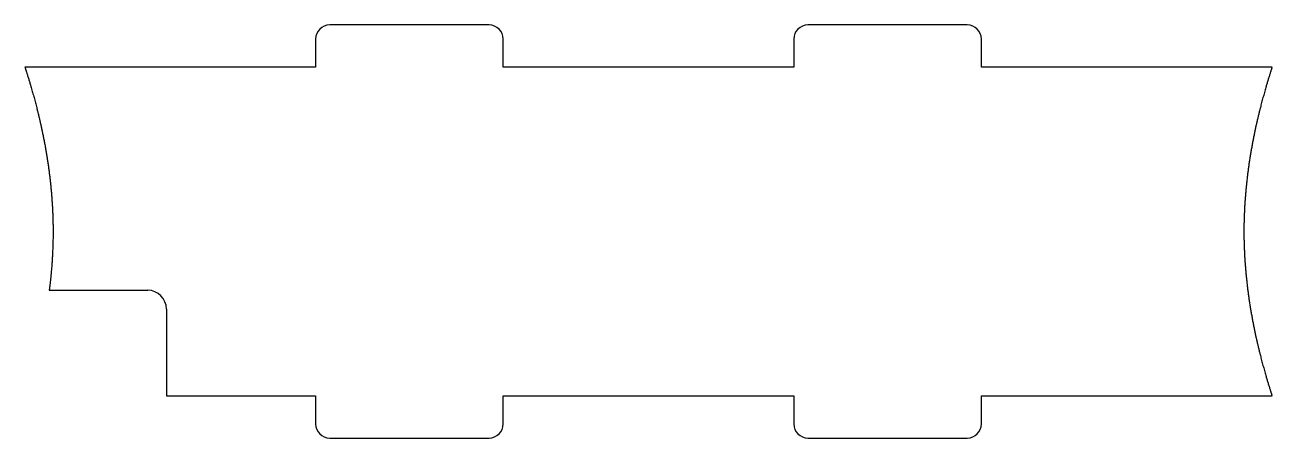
# Model space of a CAD drawing. Header units: millimetres. Extents: x -76 to 57, y -1 to 43.
import ezdxf

# ---------------------------------------------------------------- set-up
doc = ezdxf.new("R2010")
doc.units = ezdxf.units.MM
doc.layers.get('0').update_dxf_attribs({"linetype": 'CONTINUOUS'})

msp = doc.modelspace()

# ---------------------------------------------------------------- linework, layer by layer
for p, q in [((-27, 42.5), (-44, 42.5)), ((24, 42.5), (7, 42.5)), ((-45.5, 41), (-45.5, 38)), ((-25.5, 38), (-25.5, 41)), ((5.5, 41), (5.5, 38)), ((25.5, 38), (25.5, 41)), ((-45.5, 38), (-76.5, 38)), ((5.5, 38), (-25.5, 38)), ((56.5, 38), (25.5, 38)), ((-73.91, 14.24), (-63.41, 14.24)), ((-61.41, 12.24), (-61.41, 3)), ((-61.41, 3), (-45.5, 3)), ((-45.5, 3), (-45.5, 0)), ((-25.5, 0), (-25.5, 3)), ((-25.5, 3), (5.5, 3)), ((5.5, 3), (5.5, 0)), ((25.5, 0), (25.5, 3)), ((25.5, 3), (56.5, 3)), ((-44, -1.5), (-27, -1.5)), ((7, -1.5), (24, -1.5))]:
    msp.add_line(p, q)
for centre, radius, start, end in [((-44, 41), 1.5, 90, 180), ((-27, 41), 1.5, 0, 90), ((7, 41), 1.5, 90, 180), ((24, 41), 1.5, 0, 90), ((-63.41, 12.24), 2, 0, 90), ((-44, 0), 1.5, 180, 270), ((-27, 0), 1.5, 270, 360), ((7, 0), 1.5, 180, 270), ((24, 0), 1.5, -90, 0)]:
    msp.add_arc(centre, radius, start, end)
msp.add_open_spline([(-76.5, 38), (-76.27, 37.3), (-75.84, 35.9), (-75.24, 33.8), (-74.57, 31), (-73.95, 27.5), (-73.57, 24), (-73.44, 20.65), (-73.53, 18), (-73.69, 16.05), (-73.84, 14.79), (-73.91, 14.24)], degree=5, knots=[0, 0, 0, 0, 0, 0, 0.1, 0.2, 0.3, 0.4, 0.5, 0.6, 0.6787883, 0.6787883, 0.6787883, 0.6787883, 0.6787883, 0.6787883])
msp.add_open_spline([(56.5, 38), (56.27, 37.3), (55.84, 35.9), (55.24, 33.8), (54.57, 31), (53.95, 27.5), (53.57, 24), (53.43, 20.5), (53.57, 17), (53.95, 13.5), (54.57, 10), (55.24, 7.2), (55.84, 5.1), (56.27, 3.7), (56.5, 3)], degree=5)

doc.saveas('drawing.dxf')
